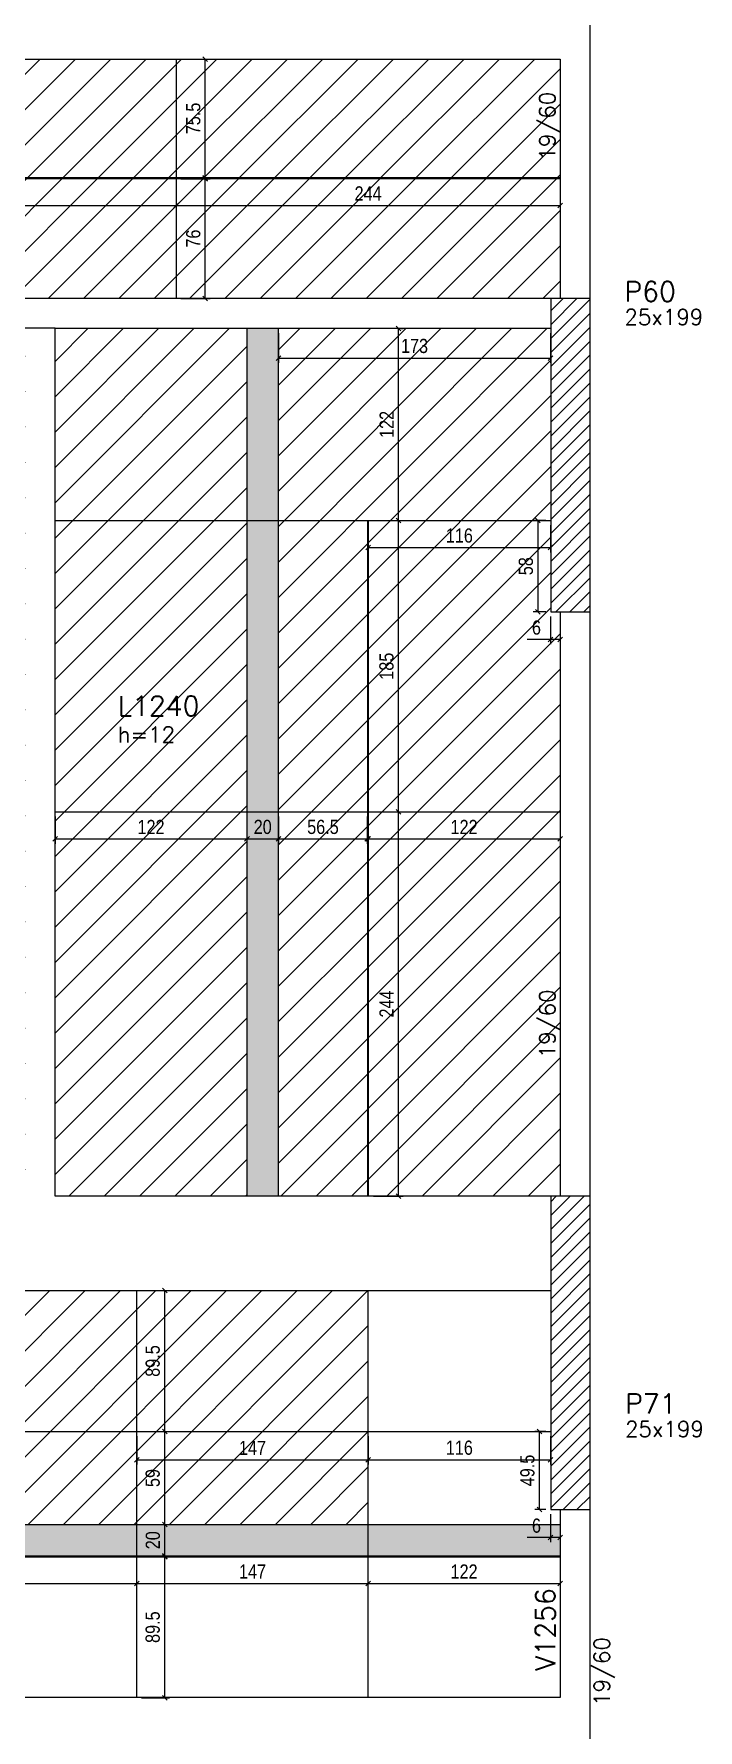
# Model space of a CAD drawing. Extents: x 1860 to 8661, y -614 to 3008.
# Drawn here: x 6879 to 7301, y 100 to 1177 of the extents above; entities that cross this region are included whole.
import ezdxf

# ---------------------------------------------------------------- set-up
doc = ezdxf.new("R2010")
doc.units = 0
for name, color, linetype in [('242', 12, 'Continuous'), ('COTA', 241, 'Continuous'), ('F-LAJES-DIM', 2, 'Continuous'), ('F-LAJES-NOME', 4, 'Continuous'), ('F-PILARES-DIM', 172, 'Continuous'), ('F-PILARES-HACH', 174, 'Continuous'), ('F-PILARES-NOME', 170, 'Continuous'), ('F-PILARES-S', 170, 'Continuous'), ('F-VIGAS', 3, 'Continuous'), ('F-VIGAS-DIM', 2, 'Continuous'), ('F-VIGAS-NOME', 4, 'Continuous'), ('Painéis', 200, 'Continuous')]:
    doc.layers.add(name, color=color, linetype=linetype)
doc.layers.add('Hachura', color=251, linetype='Continuous', lineweight=9)
doc.styles.add('COTA TECNICA-50', font='techl___.ttf', dxfattribs={"height": 9})
doc.styles.add('MCP', font='romans.shx')
doc.dimstyles.new('COTA PAINEL-50', dxfattribs={"dimtxt": 9, "dimasz": 3, "dimexe": 3, "dimexo": 3, "dimgap": 3, "dimtad": 1, "dimdec": 1, "dimzin": 12, "dimdsep": 46, "dimtxsty": 'COTA TECNICA-50', "dimblk1": 'OBLIQUE', "dimblk2": 'OBLIQUE', "dimsah": 1, "dimcen": 0.9, "dimclrd": 4, "dimclre": 4, "dimclrt": 240, "dimadec": 1, "dimazin": 3, "dimtfac": 1, "dimtdec": 1, "dimtmove": 0, "dimatfit": 3, "dimfxl": 1, "dimtolj": 1, "dimtzin": 12, "dimarcsym": 0})
pattern_1 = [(45, (3973.15, 515.9404), (-4.419417, 4.419417), [])]

# ---------------------------------------------------------------- blocks, each defined once
blk = doc.blocks.new('_Oblique')
at = {"color": 0, "linetype": 'ByBlock', "lineweight": -2}
blk.add_line((-0.5, -0.5), (0.5, 0.5), dxfattribs=at)
blk = doc.blocks.new('*D241')
at = {"layer": 'COTA', "color": 4, "lineweight": -2, "transparency": 16777216}
for p, q in [((6725.6, 1082.4), (6725.6, 1065.5)), ((6969.6, 1082.4), (6969.6, 1065.5)), ((6725.6, 1068.5), (6969.6, 1068.5))]:
    blk.add_line(p, q, dxfattribs=at)
at = {"layer": 'Defpoints', "color": 0, "transparency": 16777216}
for p in [(6725.6, 1085.4), (6969.6, 1085.4), (6969.6, 1068.5)]:
    blk.add_point(p, dxfattribs=at)
at = {"layer": 'COTA', "color": 4, "lineweight": -2, "transparency": 16777216, "xscale": 3, "yscale": 3, "zscale": 3, "rotation": 180}
blk.add_blockref('_Oblique', (6725.6, 1068.5), dxfattribs=at)
at = {"layer": 'COTA', "color": 4, "lineweight": -2, "transparency": 16777216, "xscale": 3, "yscale": 3, "zscale": 3}
blk.add_blockref('_Oblique', (6969.6, 1068.5), dxfattribs=at)
at = {"layer": 'COTA', "color": 240, "transparency": 16777216, "insert": (6847.6, 1076.1), "char_height": 9, "attachment_point": 5, "style": 'COTA TECNICA-50'}
blk.add_mtext('\\A1;244', dxfattribs=at)
blk = doc.blocks.new('*D242')
at = {"layer": 'COTA', "color": 4, "lineweight": -2, "transparency": 16777216}
for p, q in [((6969.6, 1082.4), (6969.6, 1065.5)), ((7213.6, 1082.4), (7213.6, 1065.5)), ((6969.6, 1068.5), (7213.6, 1068.5))]:
    blk.add_line(p, q, dxfattribs=at)
at = {"layer": 'Defpoints', "color": 0, "transparency": 16777216}
for p in [(6969.6, 1085.4), (7213.6, 1085.4), (7213.6, 1068.5)]:
    blk.add_point(p, dxfattribs=at)
at = {"layer": 'COTA', "color": 4, "lineweight": -2, "transparency": 16777216, "xscale": 3, "yscale": 3, "zscale": 3, "rotation": 180}
blk.add_blockref('_Oblique', (6969.6, 1068.5), dxfattribs=at)
at = {"layer": 'COTA', "color": 4, "lineweight": -2, "transparency": 16777216, "xscale": 3, "yscale": 3, "zscale": 3}
blk.add_blockref('_Oblique', (7213.6, 1068.5), dxfattribs=at)
at = {"layer": 'COTA', "color": 240, "transparency": 16777216, "insert": (7091.6, 1076.1), "char_height": 9, "attachment_point": 5, "style": 'COTA TECNICA-50'}
blk.add_mtext('\\A1;244', dxfattribs=at)
blk = doc.blocks.new('*D243')
at = {"layer": 'COTA', "color": 4, "lineweight": -2, "transparency": 16777216}
for p, q in [((6972.6, 1085.4), (6991.1, 1085.4)), ((6988.1, 1009.4), (6988.1, 1085.4)), ((6972.6, 1009.4), (6991.1, 1009.4))]:
    blk.add_line(p, q, dxfattribs=at)
at = {"layer": 'Defpoints', "color": 0, "transparency": 16777216}
for p in [(6969.6, 1085.4), (6988.1, 1085.4), (6969.6, 1009.4)]:
    blk.add_point(p, dxfattribs=at)
at = {"layer": 'COTA', "color": 4, "lineweight": -2, "transparency": 16777216, "xscale": 3, "yscale": 3, "zscale": 3}
for p, rotation in [((6988.1, 1085.4), 90), ((6988.1, 1009.4), 270)]:
    blk.add_blockref('_Oblique', p, dxfattribs=dict(at, rotation=rotation))
at = {"layer": 'COTA', "color": 240, "transparency": 16777216, "insert": (6980.5, 1047.4), "char_height": 9, "attachment_point": 5, "rotation": 90, "style": 'COTA TECNICA-50'}
blk.add_mtext('\\A1;76', dxfattribs=at)
blk = doc.blocks.new('*D244')
at = {"layer": 'COTA', "color": 4, "lineweight": -2, "transparency": 16777216}
for p, q in [((6972.6, 1161.4), (6991.1, 1161.4)), ((6988.1, 1085.9), (6988.1, 1161.4)), ((6972.6, 1085.9), (6991.1, 1085.9))]:
    blk.add_line(p, q, dxfattribs=at)
at = {"layer": 'Defpoints', "color": 0, "transparency": 16777216}
for p in [(6969.6, 1161.4), (6988.1, 1161.4), (6969.6, 1085.9)]:
    blk.add_point(p, dxfattribs=at)
at = {"layer": 'COTA', "color": 4, "lineweight": -2, "transparency": 16777216, "xscale": 3, "yscale": 3, "zscale": 3}
for p, rotation in [((6988.1, 1161.4), 90), ((6988.1, 1085.9), 270)]:
    blk.add_blockref('_Oblique', p, dxfattribs=dict(at, rotation=rotation))
at = {"layer": 'COTA', "color": 240, "transparency": 16777216, "insert": (6980.5, 1123.7), "char_height": 9, "attachment_point": 5, "rotation": 90, "style": 'COTA TECNICA-50'}
blk.add_mtext('\\A1;75.5', dxfattribs=at)
blk = doc.blocks.new('*D259')
at = {"layer": 'COTA', "color": 4, "lineweight": -2, "transparency": 16777216}
for p, q in [((6892.6, 680.4), (6892.6, 663.2)), ((7014.6, 680.4), (7014.6, 663.2)), ((6892.6, 666.2), (7014.6, 666.2))]:
    blk.add_line(p, q, dxfattribs=at)
at = {"layer": 'Defpoints', "color": 0, "transparency": 16777216}
for p in [(6892.6, 683.4), (7014.6, 683.4), (7014.6, 666.2)]:
    blk.add_point(p, dxfattribs=at)
at = {"layer": 'COTA', "color": 4, "lineweight": -2, "transparency": 16777216, "xscale": 3, "yscale": 3, "zscale": 3, "rotation": 180}
blk.add_blockref('_Oblique', (6892.6, 666.2), dxfattribs=at)
at = {"layer": 'COTA', "color": 4, "lineweight": -2, "transparency": 16777216, "xscale": 3, "yscale": 3, "zscale": 3}
blk.add_blockref('_Oblique', (7014.6, 666.2), dxfattribs=at)
at = {"layer": 'COTA', "color": 240, "transparency": 16777216, "insert": (6953.6, 673.8), "char_height": 9, "attachment_point": 5, "style": 'COTA TECNICA-50'}
blk.add_mtext('\\A1;122', dxfattribs=at)
blk = doc.blocks.new('*D260')
at = {"layer": 'COTA', "color": 4, "lineweight": -2, "transparency": 16777216}
for p, q in [((7034.6, 680.4), (7034.6, 663.2)), ((7091.1, 680.4), (7091.1, 663.2)), ((7034.6, 666.2), (7091.1, 666.2))]:
    blk.add_line(p, q, dxfattribs=at)
at = {"layer": 'Defpoints', "color": 0, "transparency": 16777216}
for p in [(7034.6, 683.4), (7091.1, 683.4), (7091.1, 666.2)]:
    blk.add_point(p, dxfattribs=at)
at = {"layer": 'COTA', "color": 4, "lineweight": -2, "transparency": 16777216, "xscale": 3, "yscale": 3, "zscale": 3, "rotation": 180}
blk.add_blockref('_Oblique', (7034.6, 666.2), dxfattribs=at)
at = {"layer": 'COTA', "color": 4, "lineweight": -2, "transparency": 16777216, "xscale": 3, "yscale": 3, "zscale": 3}
blk.add_blockref('_Oblique', (7091.1, 666.2), dxfattribs=at)
at = {"layer": 'COTA', "color": 240, "transparency": 16777216, "insert": (7062.9, 673.8), "char_height": 9, "attachment_point": 5, "style": 'COTA TECNICA-50'}
blk.add_mtext('\\A1;56.5', dxfattribs=at)
blk = doc.blocks.new('*D261')
at = {"layer": 'COTA', "color": 4, "lineweight": -2, "transparency": 16777216}
for p, q in [((7091.6, 865.4), (7091.6, 848.2)), ((7207.6, 865.4), (7207.6, 848.2)), ((7091.6, 851.2), (7207.6, 851.2))]:
    blk.add_line(p, q, dxfattribs=at)
at = {"layer": 'Defpoints', "color": 0, "transparency": 16777216}
for p in [(7091.6, 868.4), (7207.6, 868.4), (7207.6, 851.2)]:
    blk.add_point(p, dxfattribs=at)
at = {"layer": 'COTA', "color": 4, "lineweight": -2, "transparency": 16777216, "xscale": 3, "yscale": 3, "zscale": 3, "rotation": 180}
blk.add_blockref('_Oblique', (7091.6, 851.2), dxfattribs=at)
at = {"layer": 'COTA', "color": 4, "lineweight": -2, "transparency": 16777216, "xscale": 3, "yscale": 3, "zscale": 3}
blk.add_blockref('_Oblique', (7207.6, 851.2), dxfattribs=at)
at = {"layer": 'COTA', "color": 240, "transparency": 16777216, "insert": (7149.6, 858.8), "char_height": 9, "attachment_point": 5, "style": 'COTA TECNICA-50'}
blk.add_mtext('\\A1;116', dxfattribs=at)
blk = doc.blocks.new('*D262')
at = {"layer": 'COTA', "color": 4, "lineweight": -2, "transparency": 16777216}
for p, q in [((7014.6, 680.4), (7014.6, 663.2)), ((7034.6, 680.4), (7034.6, 663.2)), ((7014.6, 666.2), (7034.6, 666.2))]:
    blk.add_line(p, q, dxfattribs=at)
at = {"layer": 'Defpoints', "color": 0, "transparency": 16777216}
for p in [(7014.6, 683.4), (7034.6, 683.4), (7034.6, 666.2)]:
    blk.add_point(p, dxfattribs=at)
at = {"layer": 'COTA', "color": 4, "lineweight": -2, "transparency": 16777216, "xscale": 3, "yscale": 3, "zscale": 3, "rotation": 180}
blk.add_blockref('_Oblique', (7014.6, 666.2), dxfattribs=at)
at = {"layer": 'COTA', "color": 4, "lineweight": -2, "transparency": 16777216, "xscale": 3, "yscale": 3, "zscale": 3}
blk.add_blockref('_Oblique', (7034.6, 666.2), dxfattribs=at)
at = {"layer": 'COTA', "color": 240, "transparency": 16777216, "insert": (7024.6, 673.8), "char_height": 9, "attachment_point": 5, "style": 'COTA TECNICA-50'}
blk.add_mtext('\\A1;20', dxfattribs=at)
blk = doc.blocks.new('*D263')
at = {"layer": 'COTA', "color": 4, "lineweight": -2, "transparency": 16777216}
for p, q in [((7034.6, 987.4), (7034.6, 968.5)), ((7207.6, 987.4), (7207.6, 968.5)), ((7034.6, 971.5), (7207.6, 971.5))]:
    blk.add_line(p, q, dxfattribs=at)
at = {"layer": 'Defpoints', "color": 0, "transparency": 16777216}
for p in [(7034.6, 990.4), (7207.6, 990.4), (7207.6, 971.5)]:
    blk.add_point(p, dxfattribs=at)
at = {"layer": 'COTA', "color": 4, "lineweight": -2, "transparency": 16777216, "xscale": 3, "yscale": 3, "zscale": 3, "rotation": 180}
blk.add_blockref('_Oblique', (7034.6, 971.5), dxfattribs=at)
at = {"layer": 'COTA', "color": 4, "lineweight": -2, "transparency": 16777216, "xscale": 3, "yscale": 3, "zscale": 3}
blk.add_blockref('_Oblique', (7207.6, 971.5), dxfattribs=at)
at = {"layer": 'COTA', "color": 240, "transparency": 16777216, "insert": (7121.1, 979.2), "char_height": 9, "attachment_point": 5, "style": 'COTA TECNICA-50'}
blk.add_mtext('\\A1;173', dxfattribs=at)
blk = doc.blocks.new('*D264')
at = {"layer": 'COTA', "color": 4, "lineweight": -2, "transparency": 16777216}
for p, q in [((7095.1, 683.4), (7113.9, 683.4)), ((7110.9, 439.4), (7110.9, 683.4)), ((7095.1, 439.4), (7113.9, 439.4))]:
    blk.add_line(p, q, dxfattribs=at)
at = {"layer": 'Defpoints', "color": 0, "transparency": 16777216}
for p in [(7092.1, 683.4), (7110.9, 683.4), (7092.1, 439.4)]:
    blk.add_point(p, dxfattribs=at)
at = {"layer": 'COTA', "color": 4, "lineweight": -2, "transparency": 16777216, "xscale": 3, "yscale": 3, "zscale": 3}
for p, rotation in [((7110.9, 683.4), 90), ((7110.9, 439.4), 270)]:
    blk.add_blockref('_Oblique', p, dxfattribs=dict(at, rotation=rotation))
at = {"layer": 'COTA', "color": 240, "transparency": 16777216, "insert": (7103.3, 561.4), "char_height": 9, "attachment_point": 5, "rotation": 90, "style": 'COTA TECNICA-50'}
blk.add_mtext('\\A1;244', dxfattribs=at)
blk = doc.blocks.new('*D265')
at = {"layer": 'COTA', "color": 4, "lineweight": -2, "transparency": 16777216}
for p, q in [((7110.9, 683.4), (7110.9, 868.4)), ((7112.5, 868.4), (7113.9, 868.4)), ((7095.1, 683.4), (7113.9, 683.4))]:
    blk.add_line(p, q, dxfattribs=at)
at = {"layer": 'Defpoints', "color": 0, "transparency": 16777216}
for p in [(7109.5, 868.4), (7110.9, 868.4), (7092.1, 683.4)]:
    blk.add_point(p, dxfattribs=at)
at = {"layer": 'COTA', "color": 4, "lineweight": -2, "transparency": 16777216, "xscale": 3, "yscale": 3, "zscale": 3}
for p, rotation in [((7110.9, 868.4), 90), ((7110.9, 683.4), 270)]:
    blk.add_blockref('_Oblique', p, dxfattribs=dict(at, rotation=rotation))
at = {"layer": 'COTA', "color": 240, "transparency": 16777216, "insert": (7103.3, 775.9), "char_height": 9, "attachment_point": 5, "rotation": 90, "style": 'COTA TECNICA-50'}
blk.add_mtext('\\A1;185', dxfattribs=at)
blk = doc.blocks.new('*D266')
at = {"layer": 'COTA', "color": 4, "lineweight": -2, "transparency": 16777216}
for p, q in [((7110.9, 868.4), (7110.9, 990.4)), ((7112.5, 990.4), (7113.9, 990.4)), ((7112.5, 868.4), (7113.9, 868.4))]:
    blk.add_line(p, q, dxfattribs=at)
at = {"layer": 'Defpoints', "color": 0, "transparency": 16777216}
for p in [(7109.5, 990.4), (7110.9, 990.4), (7109.5, 868.4)]:
    blk.add_point(p, dxfattribs=at)
at = {"layer": 'COTA', "color": 4, "lineweight": -2, "transparency": 16777216, "xscale": 3, "yscale": 3, "zscale": 3}
for p, rotation in [((7110.9, 990.4), 90), ((7110.9, 868.4), 270)]:
    blk.add_blockref('_Oblique', p, dxfattribs=dict(at, rotation=rotation))
at = {"layer": 'COTA', "color": 240, "transparency": 16777216, "insert": (7103.4, 929.4), "char_height": 9, "attachment_point": 5, "rotation": 90, "style": 'COTA TECNICA-50'}
blk.add_mtext('\\A1;122', dxfattribs=at)
blk = doc.blocks.new('*D267')
at = {"layer": 'COTA', "color": 4, "lineweight": -2, "transparency": 16777216}
for p, q in [((7204.6, 868.4), (7196.5, 868.4)), ((7199.5, 868.4), (7199.5, 810.4)), ((7204.6, 810.4), (7196.5, 810.4))]:
    blk.add_line(p, q, dxfattribs=at)
at = {"layer": 'Defpoints', "color": 0, "transparency": 16777216}
for p in [(7207.6, 868.4), (7199.5, 810.4), (7207.6, 810.4)]:
    blk.add_point(p, dxfattribs=at)
at = {"layer": 'COTA', "color": 4, "lineweight": -2, "transparency": 16777216, "xscale": 3, "yscale": 3, "zscale": 3}
for p, rotation in [((7199.5, 868.4), 90), ((7199.5, 810.4), 270)]:
    blk.add_blockref('_Oblique', p, dxfattribs=dict(at, rotation=rotation))
at = {"layer": 'COTA', "color": 240, "transparency": 16777216, "insert": (7191.9, 839.4), "char_height": 9, "attachment_point": 5, "rotation": 90, "style": 'COTA TECNICA-50'}
blk.add_mtext('\\A1;58', dxfattribs=at)
blk = doc.blocks.new('*D268')
at = {"layer": 'COTA', "color": 4, "lineweight": -2, "transparency": 16777216}
for p, q in [((7207.6, 807.4), (7207.6, 789.8)), ((7213.6, 807.4), (7213.6, 789.8)), ((7207.6, 792.8), (7192.6, 792.8)), ((7213.6, 792.8), (7207.6, 792.8))]:
    blk.add_line(p, q, dxfattribs=at)
at = {"layer": 'Defpoints', "color": 0, "transparency": 16777216}
for p in [(7207.6, 810.4), (7213.6, 810.4), (7207.6, 792.8)]:
    blk.add_point(p, dxfattribs=at)
at = {"layer": 'COTA', "color": 4, "lineweight": -2, "transparency": 16777216, "xscale": 3, "yscale": 3, "zscale": 3, "rotation": 180}
blk.add_blockref('_Oblique', (7207.6, 792.8), dxfattribs=at)
at = {"layer": 'COTA', "color": 4, "lineweight": -2, "transparency": 16777216, "xscale": 3, "yscale": 3, "zscale": 3}
blk.add_blockref('_Oblique', (7213.6, 792.8), dxfattribs=at)
at = {"layer": 'COTA', "color": 240, "transparency": 16777216, "insert": (7198.6, 800.4), "char_height": 9, "attachment_point": 5, "style": 'COTA TECNICA-50'}
blk.add_mtext('\\A1;6', dxfattribs=at)
blk = doc.blocks.new('*D269')
at = {"layer": 'COTA', "color": 4, "lineweight": -2, "transparency": 16777216}
for p, q in [((7091.6, 680.4), (7091.6, 663.2)), ((7213.6, 680.4), (7213.6, 663.2)), ((7091.6, 666.2), (7213.6, 666.2))]:
    blk.add_line(p, q, dxfattribs=at)
at = {"layer": 'Defpoints', "color": 0, "transparency": 16777216}
for p in [(7091.6, 683.4), (7213.6, 683.4), (7213.6, 666.2)]:
    blk.add_point(p, dxfattribs=at)
at = {"layer": 'COTA', "color": 4, "lineweight": -2, "transparency": 16777216, "xscale": 3, "yscale": 3, "zscale": 3, "rotation": 180}
blk.add_blockref('_Oblique', (7091.6, 666.2), dxfattribs=at)
at = {"layer": 'COTA', "color": 4, "lineweight": -2, "transparency": 16777216, "xscale": 3, "yscale": 3, "zscale": 3}
blk.add_blockref('_Oblique', (7213.6, 666.2), dxfattribs=at)
at = {"layer": 'COTA', "color": 240, "transparency": 16777216, "insert": (7152.6, 673.8), "char_height": 9, "attachment_point": 5, "style": 'COTA TECNICA-50'}
blk.add_mtext('\\A1;122', dxfattribs=at)
blk = doc.blocks.new('*D285')
at = {"layer": 'COTA', "color": 4, "lineweight": -2, "transparency": 16777216}
for p, q in [((6947.6, 210.4), (6965.4, 210.4)), ((6962.4, 120.9), (6962.4, 210.4)), ((6947.6, 120.9), (6965.4, 120.9))]:
    blk.add_line(p, q, dxfattribs=at)
at = {"layer": 'Defpoints', "color": 0, "transparency": 16777216}
for p in [(6944.6, 210.4), (6962.4, 210.4), (6944.6, 120.9)]:
    blk.add_point(p, dxfattribs=at)
at = {"layer": 'COTA', "color": 4, "lineweight": -2, "transparency": 16777216, "xscale": 3, "yscale": 3, "zscale": 3}
for p, rotation in [((6962.4, 210.4), 90), ((6962.4, 120.9), 270)]:
    blk.add_blockref('_Oblique', p, dxfattribs=dict(at, rotation=rotation))
at = {"layer": 'COTA', "color": 240, "transparency": 16777216, "insert": (6954.7, 165.7), "char_height": 9, "attachment_point": 5, "rotation": 90, "style": 'COTA TECNICA-50'}
blk.add_mtext('\\A1;89.5', dxfattribs=at)
blk = doc.blocks.new('*D286')
at = {"layer": 'COTA', "color": 4, "lineweight": -2, "transparency": 16777216}
for p, q in [((6947.6, 230.9), (6965.4, 230.9)), ((6962.4, 210.9), (6962.4, 230.9)), ((6947.6, 210.9), (6965.4, 210.9))]:
    blk.add_line(p, q, dxfattribs=at)
at = {"layer": 'Defpoints', "color": 0, "transparency": 16777216}
for p in [(6944.6, 230.9), (6962.4, 230.9), (6944.6, 210.9)]:
    blk.add_point(p, dxfattribs=at)
at = {"layer": 'COTA', "color": 4, "lineweight": -2, "transparency": 16777216, "xscale": 3, "yscale": 3, "zscale": 3}
for p, rotation in [((6962.4, 230.9), 90), ((6962.4, 210.9), 270)]:
    blk.add_blockref('_Oblique', p, dxfattribs=dict(at, rotation=rotation))
at = {"layer": 'COTA', "color": 240, "transparency": 16777216, "insert": (6954.8, 220.9), "char_height": 9, "attachment_point": 5, "rotation": 90, "style": 'COTA TECNICA-50'}
blk.add_mtext('\\A1;20', dxfattribs=at)
blk = doc.blocks.new('*D287')
at = {"layer": 'COTA', "color": 4, "lineweight": -2, "transparency": 16777216}
for p, q in [((6947.6, 289.9), (6965.4, 289.9)), ((6962.4, 230.9), (6962.4, 289.9)), ((6947.6, 230.9), (6965.4, 230.9))]:
    blk.add_line(p, q, dxfattribs=at)
at = {"layer": 'Defpoints', "color": 0, "transparency": 16777216}
for p in [(6944.6, 289.9), (6962.4, 289.9), (6944.6, 230.9)]:
    blk.add_point(p, dxfattribs=at)
at = {"layer": 'COTA', "color": 4, "lineweight": -2, "transparency": 16777216, "xscale": 3, "yscale": 3, "zscale": 3}
for p, rotation in [((6962.4, 289.9), 90), ((6962.4, 230.9), 270)]:
    blk.add_blockref('_Oblique', p, dxfattribs=dict(at, rotation=rotation))
at = {"layer": 'COTA', "color": 240, "transparency": 16777216, "insert": (6954.7, 260.4), "char_height": 9, "attachment_point": 5, "rotation": 90, "style": 'COTA TECNICA-50'}
blk.add_mtext('\\A1;59', dxfattribs=at)
blk = doc.blocks.new('*D288')
at = {"layer": 'COTA', "color": 4, "lineweight": -2, "transparency": 16777216}
for p, q in [((6947.6, 379.4), (6965.4, 379.4)), ((6962.4, 289.9), (6962.4, 379.4)), ((6947.6, 289.9), (6965.4, 289.9))]:
    blk.add_line(p, q, dxfattribs=at)
at = {"layer": 'Defpoints', "color": 0, "transparency": 16777216}
for p in [(6944.6, 379.4), (6962.4, 379.4), (6944.6, 289.9)]:
    blk.add_point(p, dxfattribs=at)
at = {"layer": 'COTA', "color": 4, "lineweight": -2, "transparency": 16777216, "xscale": 3, "yscale": 3, "zscale": 3}
for p, rotation in [((6962.4, 379.4), 90), ((6962.4, 289.9), 270)]:
    blk.add_blockref('_Oblique', p, dxfattribs=dict(at, rotation=rotation))
at = {"layer": 'COTA', "color": 240, "transparency": 16777216, "insert": (6954.7, 334.7), "char_height": 9, "attachment_point": 5, "rotation": 90, "style": 'COTA TECNICA-50'}
blk.add_mtext('\\A1;89.5', dxfattribs=at)
blk = doc.blocks.new('*D289')
at = {"layer": 'COTA', "color": 4, "lineweight": -2, "transparency": 16777216}
for p, q in [((6944.6, 286.9), (6944.6, 269)), ((7091.6, 286.9), (7091.6, 269)), ((6944.6, 272), (7091.6, 272))]:
    blk.add_line(p, q, dxfattribs=at)
at = {"layer": 'Defpoints', "color": 0, "transparency": 16777216}
for p in [(6944.6, 289.9), (7091.6, 289.9), (7091.6, 272)]:
    blk.add_point(p, dxfattribs=at)
at = {"layer": 'COTA', "color": 4, "lineweight": -2, "transparency": 16777216, "xscale": 3, "yscale": 3, "zscale": 3, "rotation": 180}
blk.add_blockref('_Oblique', (6944.6, 272), dxfattribs=at)
at = {"layer": 'COTA', "color": 4, "lineweight": -2, "transparency": 16777216, "xscale": 3, "yscale": 3, "zscale": 3}
blk.add_blockref('_Oblique', (7091.6, 272), dxfattribs=at)
at = {"layer": 'COTA', "color": 240, "transparency": 16777216, "insert": (7018.1, 279.5), "char_height": 9, "attachment_point": 5, "style": 'COTA TECNICA-50'}
blk.add_mtext('\\A1;147', dxfattribs=at)
blk = doc.blocks.new('*D290')
at = {"layer": 'COTA', "color": 4, "lineweight": -2, "transparency": 16777216}
for p, q in [((7091.6, 286.9), (7091.6, 269)), ((7207.6, 286.9), (7207.6, 269)), ((7091.6, 272), (7207.6, 272))]:
    blk.add_line(p, q, dxfattribs=at)
at = {"layer": 'Defpoints', "color": 0, "transparency": 16777216}
for p in [(7091.6, 289.9), (7207.6, 289.9), (7207.6, 272)]:
    blk.add_point(p, dxfattribs=at)
at = {"layer": 'COTA', "color": 4, "lineweight": -2, "transparency": 16777216, "xscale": 3, "yscale": 3, "zscale": 3, "rotation": 180}
blk.add_blockref('_Oblique', (7091.6, 272), dxfattribs=at)
at = {"layer": 'COTA', "color": 4, "lineweight": -2, "transparency": 16777216, "xscale": 3, "yscale": 3, "zscale": 3}
blk.add_blockref('_Oblique', (7207.6, 272), dxfattribs=at)
at = {"layer": 'COTA', "color": 240, "transparency": 16777216, "insert": (7149.6, 279.6), "char_height": 9, "attachment_point": 5, "style": 'COTA TECNICA-50'}
blk.add_mtext('\\A1;116', dxfattribs=at)
blk = doc.blocks.new('*D293')
at = {"layer": 'COTA', "color": 4, "lineweight": -2, "transparency": 16777216}
blk.add_line((6700.6, 193.4), (6944.6, 193.4), dxfattribs=at)
at = {"layer": 'Defpoints', "color": 0, "transparency": 16777216}
for p in [(6700.6, 193.4), (6944.6, 193.4), (6944.6, 193.4)]:
    blk.add_point(p, dxfattribs=at)
at = {"layer": 'COTA', "color": 4, "lineweight": -2, "transparency": 16777216, "xscale": 3, "yscale": 3, "zscale": 3, "rotation": 180}
blk.add_blockref('_Oblique', (6700.6, 193.4), dxfattribs=at)
at = {"layer": 'COTA', "color": 4, "lineweight": -2, "transparency": 16777216, "xscale": 3, "yscale": 3, "zscale": 3}
blk.add_blockref('_Oblique', (6944.6, 193.4), dxfattribs=at)
at = {"layer": 'COTA', "color": 240, "transparency": 16777216, "insert": (6822.6, 201), "char_height": 9, "attachment_point": 5, "style": 'COTA TECNICA-50'}
blk.add_mtext('\\A1;244', dxfattribs=at)
blk = doc.blocks.new('*D294')
at = {"layer": 'COTA', "color": 4, "lineweight": -2, "transparency": 16777216}
blk.add_line((6944.6, 193.4), (7091.6, 193.4), dxfattribs=at)
at = {"layer": 'Defpoints', "color": 0, "transparency": 16777216}
for p in [(6944.6, 193.4), (7091.6, 193.4), (7091.6, 193.4)]:
    blk.add_point(p, dxfattribs=at)
at = {"layer": 'COTA', "color": 4, "lineweight": -2, "transparency": 16777216, "xscale": 3, "yscale": 3, "zscale": 3, "rotation": 180}
blk.add_blockref('_Oblique', (6944.6, 193.4), dxfattribs=at)
at = {"layer": 'COTA', "color": 4, "lineweight": -2, "transparency": 16777216, "xscale": 3, "yscale": 3, "zscale": 3}
blk.add_blockref('_Oblique', (7091.6, 193.4), dxfattribs=at)
at = {"layer": 'COTA', "color": 240, "transparency": 16777216, "insert": (7018.1, 201), "char_height": 9, "attachment_point": 5, "style": 'COTA TECNICA-50'}
blk.add_mtext('\\A1;147', dxfattribs=at)
blk = doc.blocks.new('*D295')
at = {"layer": 'COTA', "color": 4, "lineweight": -2, "transparency": 16777216}
blk.add_line((7091.6, 193.4), (7213.6, 193.4), dxfattribs=at)
at = {"layer": 'Defpoints', "color": 0, "transparency": 16777216}
for p in [(7091.6, 193.4), (7213.6, 193.4), (7213.6, 193.4)]:
    blk.add_point(p, dxfattribs=at)
at = {"layer": 'COTA', "color": 4, "lineweight": -2, "transparency": 16777216, "xscale": 3, "yscale": 3, "zscale": 3, "rotation": 180}
blk.add_blockref('_Oblique', (7091.6, 193.4), dxfattribs=at)
at = {"layer": 'COTA', "color": 4, "lineweight": -2, "transparency": 16777216, "xscale": 3, "yscale": 3, "zscale": 3}
blk.add_blockref('_Oblique', (7213.6, 193.4), dxfattribs=at)
at = {"layer": 'COTA', "color": 240, "transparency": 16777216, "insert": (7152.6, 201), "char_height": 9, "attachment_point": 5, "style": 'COTA TECNICA-50'}
blk.add_mtext('\\A1;122', dxfattribs=at)
blk = doc.blocks.new('*D296')
at = {"layer": 'COTA', "color": 4, "lineweight": -2, "transparency": 16777216}
for p, q in [((7204.6, 289.9), (7197.5, 289.9)), ((7200.5, 240.4), (7200.5, 289.9)), ((7204.6, 240.4), (7197.5, 240.4))]:
    blk.add_line(p, q, dxfattribs=at)
at = {"layer": 'Defpoints', "color": 0, "transparency": 16777216}
for p in [(7200.5, 289.9), (7207.6, 289.9), (7207.6, 240.4)]:
    blk.add_point(p, dxfattribs=at)
at = {"layer": 'COTA', "color": 4, "lineweight": -2, "transparency": 16777216, "xscale": 3, "yscale": 3, "zscale": 3}
for p, rotation in [((7200.5, 289.9), 90), ((7200.5, 240.4), 270)]:
    blk.add_blockref('_Oblique', p, dxfattribs=dict(at, rotation=rotation))
at = {"layer": 'COTA', "color": 240, "transparency": 16777216, "insert": (7192.9, 265.2), "char_height": 9, "attachment_point": 5, "rotation": 90, "style": 'COTA TECNICA-50'}
blk.add_mtext('\\A1;49.5', dxfattribs=at)
blk = doc.blocks.new('*D297')
at = {"layer": 'COTA', "color": 4, "lineweight": -2, "transparency": 16777216}
for p, q in [((7207.6, 237.4), (7207.6, 219.6)), ((7213.6, 237.4), (7213.6, 219.6)), ((7207.6, 222.6), (7192.6, 222.6)), ((7213.6, 222.6), (7207.6, 222.6))]:
    blk.add_line(p, q, dxfattribs=at)
at = {"layer": 'Defpoints', "color": 0, "transparency": 16777216}
for p in [(7207.6, 240.4), (7213.6, 240.4), (7207.6, 222.6)]:
    blk.add_point(p, dxfattribs=at)
at = {"layer": 'COTA', "color": 4, "lineweight": -2, "transparency": 16777216, "xscale": 3, "yscale": 3, "zscale": 3, "rotation": 180}
blk.add_blockref('_Oblique', (7207.6, 222.6), dxfattribs=at)
at = {"layer": 'COTA', "color": 4, "lineweight": -2, "transparency": 16777216, "xscale": 3, "yscale": 3, "zscale": 3}
blk.add_blockref('_Oblique', (7213.6, 222.6), dxfattribs=at)
at = {"layer": 'COTA', "color": 240, "transparency": 16777216, "insert": (7198.6, 230.1), "char_height": 9, "attachment_point": 5, "style": 'COTA TECNICA-50'}
blk.add_mtext('\\A1;6', dxfattribs=at)

msp = doc.modelspace()

# ---------------------------------------------------------------- hatches: boundary and pattern name
at = {"layer": 'F-PILARES-HACH', "linetype": 'Continuous'}
h = msp.add_hatch(dxfattribs=at)
h.set_pattern_fill('ANSI31', color=256, scale=50, style=0)
h.set_pattern_definition(pattern_1)
h.paths.add_polyline_path([(7207.65, 810.44), (7232.65, 810.44), (7232.65, 1009.44), (7207.65, 1009.44)], flags=16)
h = msp.add_hatch(dxfattribs=at)
h.set_pattern_fill('ANSI31', color=256, scale=50, style=0)
h.set_pattern_definition(pattern_1)
h.paths.add_polyline_path([(7207.65, 240.44), (7232.65, 240.44), (7232.65, 439.44), (7207.65, 439.44)], flags=16)
at = {"layer": 'Hachura', "linetype": 'ByBlock'}
h = msp.add_hatch(dxfattribs=at)
h.set_pattern_fill('ANSI31', color=256, scale=5)
h.set_pattern_definition([(45, (26.26, 6.996), (-11.22532, 11.22532), [])])
h.paths.add_polyline_path([(5268.15, 1161.44), (5268.15, 1085.94), (5432.65, 1085.94), (5432.65, 1161.44)])
h.paths.add_polyline_path([(5268.15, 1085.44), (5268.15, 1009.44), (5432.65, 1009.44), (5432.65, 1085.44)])
h.paths.add_polyline_path([(5432.65, 1085.44), (5432.65, 1009.44), (5468.15, 1009.44), (5487.15, 1009.44), (5579.65, 1009.44), (5579.65, 1085.44)])
h.paths.add_polyline_path([(5432.65, 1161.44), (5432.65, 1085.94), (5579.65, 1085.94), (5579.65, 1161.44)])
h.paths.add_polyline_path([(5579.65, 1161.44), (5579.65, 1085.94), (5823.65, 1085.94), (5823.65, 1161.44), (5805.15, 1161.44)])
h.paths.add_polyline_path([(5579.65, 1085.44), (5579.65, 1009.44), (5696.65, 1009.44), (5823.65, 1009.44), (5823.65, 1085.44)])
h.paths.add_polyline_path([(5823.65, 1085.44), (5823.65, 1009.44), (5906.15, 1009.44), (5925.15, 1009.44), (6067.65, 1009.44), (6067.65, 1085.44)])
h.paths.add_polyline_path([(6067.65, 1085.94), (6067.65, 1161.44), (6043.15, 1161.44), (5823.65, 1161.44), (5823.65, 1085.94)])
h.paths.add_polyline_path([(6067.65, 1161.44), (6067.65, 1085.94), (6311.65, 1085.94), (6311.65, 1161.44)])
h.paths.add_polyline_path([(6311.65, 1009.44), (6311.65, 1085.44), (6067.65, 1085.44), (6067.65, 1009.44), (6187.65, 1009.44), (6212.65, 1009.44)])
h.paths.add_polyline_path([(6311.65, 1085.44), (6311.65, 1009.44), (6543.15, 1009.44), (6555.65, 1009.44), (6555.65, 1085.44)])
h.paths.add_polyline_path([(6555.65, 1085.94), (6555.65, 1161.44), (6530.65, 1161.44), (6311.65, 1161.44), (6311.65, 1085.94)])
h.paths.add_polyline_path([(6555.65, 1161.44), (6555.65, 1085.94), (6725.65, 1085.94), (6725.65, 1161.44)])
h.paths.add_polyline_path([(6725.65, 1009.44), (6725.65, 1085.44), (6555.65, 1085.44), (6555.65, 1009.44)])
h.paths.add_polyline_path([(6725.65, 1085.44), (6725.65, 1009.44), (6883.15, 1009.44), (6969.65, 1009.44), (6969.65, 1085.44)])
h.paths.add_polyline_path([(6969.65, 1085.94), (6969.65, 1161.44), (6725.65, 1161.44), (6725.65, 1085.94)])
h.paths.add_polyline_path([(7213.65, 1085.94), (7213.65, 1161.44), (6969.65, 1161.44), (6969.65, 1085.94)])
h.paths.add_polyline_path([(6969.65, 1085.44), (6969.65, 1009.44), (7207.65, 1009.44), (7213.65, 1009.44), (7213.65, 1085.44)])
h = msp.add_hatch(dxfattribs=at)
h.set_pattern_fill('ANSI31', color=256, scale=5)
h.set_pattern_definition([(45, (-178.398, -39.917), (-11.22532, 11.22532), [])])
h.paths.add_polyline_path([(6334.65, 868.44), (6334.65, 990.44), (6212.65, 990.44), (6212.65, 868.44)])
h.paths.add_polyline_path([(6357.65, 868.44), (6533.65, 868.44), (6533.65, 990.44), (6357.65, 990.44)])
h.paths.add_polyline_path([(6411.65, 683.44), (6533.65, 683.44), (6533.65, 868.44), (6411.65, 868.44)])
h.paths.add_polyline_path([(6411.15, 868.44), (6357.65, 868.44), (6357.65, 683.44), (6411.15, 683.44)])
h.paths.add_polyline_path([(6334.65, 868.44), (6212.65, 868.44), (6212.65, 810.44), (6212.65, 780.94), (6212.65, 683.44), (6334.65, 683.44)])
h.paths.add_polyline_path([(6334.65, 683.44), (6212.65, 683.44), (6212.65, 650.94), (6212.65, 491.94), (6212.65, 439.44), (6334.65, 439.44)])
h.paths.add_polyline_path([(6411.15, 683.44), (6357.65, 683.44), (6357.65, 439.44), (6411.15, 439.44)])
h.paths.add_polyline_path([(6411.65, 439.44), (6533.65, 439.44), (6533.65, 683.44), (6411.65, 683.44)])
h.paths.add_polyline_path([(6674.65, 683.44), (6552.65, 683.44), (6552.65, 439.44), (6674.65, 439.44)])
h.paths.add_polyline_path([(6674.65, 868.44), (6552.65, 868.44), (6552.65, 683.44), (6674.65, 683.44)])
h.paths.add_polyline_path([(6674.65, 868.44), (6674.65, 990.44), (6552.65, 990.44), (6552.65, 868.44)])
h.paths.add_polyline_path([(6697.65, 868.44), (6873.65, 868.44), (6873.65, 990.44), (6697.65, 990.44)])
h.paths.add_polyline_path([(6873.65, 868.44), (6751.65, 868.44), (6751.65, 683.44), (6873.65, 683.44)])
h.paths.add_polyline_path([(6751.15, 868.44), (6697.65, 868.44), (6697.65, 683.44), (6751.15, 683.44)])
h.paths.add_polyline_path([(6751.15, 683.44), (6697.65, 683.44), (6697.65, 439.44), (6751.15, 439.44)])
h.paths.add_polyline_path([(6873.65, 683.44), (6751.65, 683.44), (6751.65, 439.44), (6873.65, 439.44)])
h.paths.add_polyline_path([(6892.65, 439.44), (7014.65, 439.44), (7014.65, 683.44), (6892.65, 683.44)])
h.paths.add_polyline_path([(7014.65, 868.44), (6892.65, 868.44), (6892.65, 683.44), (7014.65, 683.44)])
h.paths.add_polyline_path([(7014.65, 868.44), (7014.65, 990.44), (6892.65, 990.44), (6892.65, 868.44)])
h.paths.add_polyline_path([(7034.65, 868.44), (7207.65, 868.44), (7207.65, 990.44), (7034.65, 990.44)])
h.paths.add_polyline_path([(7034.65, 683.44), (7091.15, 683.44), (7091.15, 868.44), (7034.65, 868.44)])
h.paths.add_polyline_path([(7091.65, 683.44), (7213.65, 683.44), (7213.65, 810.44), (7207.65, 810.44), (7207.65, 868.44), (7091.65, 868.44)])
h.paths.add_polyline_path([(7213.65, 683.44), (7091.65, 683.44), (7091.65, 439.44), (7207.65, 439.44), (7213.65, 439.44)])
h.paths.add_polyline_path([(7091.15, 683.44), (7034.65, 683.44), (7034.65, 439.44), (7091.15, 439.44)])
at = {"layer": 'Hachura'}
h = msp.add_hatch(color=256, dxfattribs=at)
h.dxf.hatch_style = 1
h.paths.add_polyline_path([(7034.65, 990.44), (7014.65, 990.44), (7014.65, 868.44), (7034.65, 868.44)])
h.paths.add_polyline_path([(7034.65, 868.44), (7014.65, 868.44), (7014.65, 683.44), (7034.65, 683.44)])
h.paths.add_polyline_path([(7034.65, 683.44), (7014.65, 683.44), (7014.65, 439.44), (7034.65, 439.44)])
at = {"layer": 'Hachura', "linetype": 'ByBlock'}
h = msp.add_hatch(dxfattribs=at)
h.set_pattern_fill('ANSI31', color=256, scale=5)
h.set_pattern_definition([(45, (0, -425.763), (-11.22532, 11.22532), [])])
h.paths.add_polyline_path([(6944.65, 379.44), (6944.65, 289.94), (7091.65, 289.94), (7091.65, 379.44)])
h.paths.add_polyline_path([(7091.65, 230.94), (7091.65, 289.94), (6944.65, 289.94), (6944.65, 230.94)])
h.paths.add_polyline_path([(6944.65, 230.94), (6944.65, 289.94), (6700.65, 289.94), (6700.65, 230.94)])
h.paths.add_polyline_path([(6883.15, 379.44), (6700.65, 379.44), (6700.65, 289.94), (6944.65, 289.94), (6944.65, 379.44)])
h.paths.add_polyline_path([(6456.65, 379.44), (6456.65, 289.94), (6700.65, 289.94), (6700.65, 379.44), (6543.15, 379.44)])
h.paths.add_polyline_path([(6700.65, 230.94), (6700.65, 289.94), (6456.65, 289.94), (6456.65, 230.94)])
h.paths.add_polyline_path([(6456.65, 230.94), (6456.65, 289.94), (6212.65, 289.94), (6212.65, 230.94)])
h.paths.add_polyline_path([(6456.65, 289.94), (6456.65, 379.44), (6212.65, 379.44), (6212.65, 289.94)])
at = {"layer": 'Hachura'}
h = msp.add_hatch(color=256, dxfattribs=at)
h.dxf.hatch_style = 1
h.paths.add_polyline_path([(6456.65, 210.94), (6456.65, 230.94), (6212.65, 230.94), (6212.65, 210.94)])
h.paths.add_polyline_path([(6700.65, 210.94), (6700.65, 230.94), (6456.65, 230.94), (6456.65, 210.94)])
h.paths.add_polyline_path([(6700.65, 230.94), (6700.65, 210.94), (6944.65, 210.94), (6944.65, 230.94)])
h.paths.add_polyline_path([(7091.65, 210.94), (7091.65, 230.94), (6944.65, 230.94), (6944.65, 210.94)])
h.paths.add_polyline_path([(7213.65, 210.94), (7213.65, 230.94), (7091.65, 230.94), (7091.65, 210.94)])

# ---------------------------------------------------------------- linework, layer by layer
at = {"layer": '242', "linetype": 'Continuous'}
for p, q in [((7220.15, 909.94), (7220.15, 909.94)), ((7220.15, 339.94), (7220.15, 339.94))]:
    msp.add_line(p, q, dxfattribs=at)
at = {"layer": 'F-PILARES-S', "linetype": 'Continuous'}
for points in [[(7207.65, 810.44), (7232.65, 810.44), (7232.65, 1009.44), (7207.65, 1009.44), (7207.65, 810.44)], [(7207.65, 240.44), (7232.65, 240.44), (7232.65, 439.44), (7207.65, 439.44), (7207.65, 240.44)]]:
    msp.add_lwpolyline(points, dxfattribs=at)
at = {"layer": 'F-VIGAS'}
for points in [[(7232.65, 1170.94), (7232.65, 1284.94)], [(7232.65, 1009.44), (7232.65, 1170.94)], [(6555.65, 1161.44), (7213.65, 1161.44)], [(7213.65, 1161.44), (7213.65, 1009.44)], [(6883.15, 1009.44), (6543.15, 1009.44)], [(7207.65, 1009.44), (6883.15, 1009.44)], [(6892.65, 990.44), (6873.65, 990.44)], [(6892.65, 439.44), (6892.65, 990.44)], [(6892.65, 990.44), (7207.65, 990.44)], [(7213.65, 810.44), (7213.65, 439.44)], [(7232.65, 439.44), (7232.65, 810.44)], [(7207.65, 439.44), (6892.65, 439.44)], [(6543.15, 379.44), (6883.15, 379.44)], [(6883.15, 379.44), (7207.65, 379.44)], [(7213.65, 240.44), (7213.65, 120.94)], [(7232.65, 40.94), (7232.65, 240.44)], [(7213.65, 120.94), (6212.65, 120.94)]]:
    msp.add_lwpolyline(points, dxfattribs=at)
at = {"layer": 'Painéis'}
for points in [[(6969.65, 1161.44), (6969.65, 1009.44)], [(7213.65, 1085.94), (5268.15, 1085.94)], [(7213.65, 1085.44), (5268.15, 1085.44)], [(7014.65, 439.44), (7014.65, 990.44)], [(7034.65, 439.44), (7034.65, 990.44)], [(6892.65, 868.44), (7207.65, 868.44)], [(7091.15, 868.44), (7091.15, 439.44)], [(7091.65, 868.44), (7091.65, 439.44)], [(6892.65, 683.44), (7213.65, 683.44)], [(6944.65, 120.94), (6944.65, 379.44)], [(7091.65, 120.94), (7091.65, 379.44)], [(6212.65, 289.94), (7207.65, 289.94)], [(6212.65, 230.94), (7213.65, 230.94)], [(6212.65, 210.94), (7213.65, 210.94)], [(6212.65, 210.44), (7213.65, 210.44)]]:
    msp.add_lwpolyline(points, dxfattribs=at)

# ---------------------------------------------------------------- texts
at = {"layer": 'F-LAJES-DIM', "linetype": 'Continuous', "style": 'MCP'}
msp.add_text('h=12', height=10, dxfattribs=at).set_placement((6932.45, 727.47))
at = {"layer": 'F-LAJES-NOME', "linetype": 'Continuous', "style": 'MCP'}
msp.add_text('L1240', height=12.5, dxfattribs=at).set_placement((6932.45, 744.47))
at = {"layer": 'F-PILARES-DIM', "linetype": 'Continuous', "style": 'MCP'}
for p in [(7254.56, 992.57), (7254.92, 286.46)]:
    msp.add_text('25x199', height=10, dxfattribs=at).set_placement(p)
at = {"layer": 'F-PILARES-NOME', "linetype": 'Continuous', "style": 'MCP'}
for s, p in [('P60', (7254.56, 1007.57)), ('P71', (7254.92, 301.46))]:
    msp.add_text(s, height=12.5, dxfattribs=at).set_placement(p)
at = {"layer": 'F-VIGAS-DIM', "linetype": 'Continuous', "style": 'MCP'}
for p in [(7210.52, 1096.94), (7210.52, 526.94), (7245.15, 115.69)]:
    msp.add_text('19/60', height=10, rotation=90, dxfattribs=at).set_placement(p)
at = {"layer": 'F-VIGAS-NOME', "linetype": 'Continuous', "style": 'MCP'}
msp.add_text('V1256', height=12.5, rotation=90, dxfattribs=at).set_placement((7210.52, 137.98))

# ---------------------------------------------------------------- dimensions: what is measured, and where the dimension line sits
at = {"layer": 'COTA'}
for base, p1, p2, picture, middle in [((6988.11, 1161.44), (6969.65, 1085.94), (6969.65, 1161.44), '*D244', (6980.51, 1123.69)), ((7110.91, 990.44), (7109.47, 868.44), (7109.47, 990.44), '*D266', (7103.36, 929.44)), ((7110.91, 868.44), (7092.15, 683.44), (7109.47, 868.44), '*D265', (7103.29, 775.94)), ((6962.37, 379.44), (6944.65, 289.94), (6944.65, 379.44), '*D288', (6954.74, 334.69)), ((6962.37, 289.94), (6944.65, 230.94), (6944.65, 289.94), '*D287', (6954.74, 260.44))]:
    dim = msp.add_linear_dim(base=base, p1=p1, p2=p2, angle=90, dimstyle='COTA PAINEL-50', override={"dimtmove": 1}, dxfattribs=at)
    dim.commit()
    dim.dimension.update_dxf_attribs({"geometry": picture, "text_midpoint": middle})
for base, p1, p2, picture, middle in [((6969.65, 1068.52), (6725.65, 1085.44), (6969.65, 1085.44), '*D241', (6847.65, 1076.09)), ((7213.65, 1068.52), (6969.65, 1085.44), (7213.65, 1085.44), '*D242', (7091.65, 1076.09)), ((7091.15, 666.22), (7034.65, 683.44), (7091.15, 683.44), '*D260', (7062.9, 673.81)), ((7207.65, 271.98), (7091.65, 289.94), (7207.65, 289.94), '*D290', (7149.65, 279.57)), ((6944.65, 193.45), (6700.65, 193.45), (6944.65, 193.45), '*D293', (6822.65, 201.01)), ((7091.65, 193.45), (6944.65, 193.45), (7091.65, 193.45), '*D294', (7018.15, 201.01)), ((7213.65, 193.45), (7091.65, 193.45), (7213.65, 193.45), '*D295', (7152.65, 201))]:
    dim = msp.add_linear_dim(base=base, p1=p1, p2=p2, dimstyle='COTA PAINEL-50', override={"dimtmove": 1}, dxfattribs=at)
    dim.commit()
    dim.dimension.update_dxf_attribs({"geometry": picture, "text_midpoint": middle})
for base, p1, p2, picture, middle in [((6988.11, 1085.44), (6969.65, 1009.44), (6969.65, 1085.44), '*D243', (6980.51, 1047.44)), ((7199.49, 810.44), (7207.65, 868.44), (7207.65, 810.44), '*D267', (7191.87, 839.44)), ((7110.91, 683.44), (7092.15, 439.44), (7092.15, 683.44), '*D264', (7103.35, 561.44)), ((7200.52, 289.94), (7207.65, 240.44), (7207.65, 289.94), '*D296', (7192.9, 265.19)), ((6962.37, 230.94), (6944.65, 210.94), (6944.65, 230.94), '*D286', (6954.77, 220.94)), ((6962.37, 210.44), (6944.65, 120.94), (6944.65, 210.44), '*D285', (6954.74, 165.69))]:
    dim = msp.add_linear_dim(base=base, p1=p1, p2=p2, angle=90, dimstyle='COTA PAINEL-50', dxfattribs=at)
    dim.commit()
    dim.dimension.update_dxf_attribs({"geometry": picture, "text_midpoint": middle})
for base, p1, p2, picture, middle in [((7207.65, 971.47), (7034.65, 990.44), (7207.65, 990.44), '*D263', (7121.15, 979.17)), ((7207.65, 851.22), (7091.65, 868.44), (7207.65, 868.44), '*D261', (7149.65, 858.81)), ((7207.65, 792.79), (7213.65, 810.44), (7207.65, 810.44), '*D268', (7198.65, 800.38)), ((7014.65, 666.22), (6892.65, 683.44), (7014.65, 683.44), '*D259', (6953.65, 673.77)), ((7034.65, 666.22), (7014.65, 683.44), (7034.65, 683.44), '*D262', (7024.65, 673.81)), ((7213.65, 666.22), (7091.65, 683.44), (7213.65, 683.44), '*D269', (7152.65, 673.77)), ((7091.65, 271.98), (6944.65, 289.94), (7091.65, 289.94), '*D289', (7018.15, 279.54)), ((7207.65, 222.56), (7213.65, 240.44), (7207.65, 240.44), '*D297', (7198.65, 230.15))]:
    dim = msp.add_linear_dim(base=base, p1=p1, p2=p2, dimstyle='COTA PAINEL-50', dxfattribs=at)
    dim.commit()
    dim.dimension.update_dxf_attribs({"geometry": picture, "text_midpoint": middle})

doc.saveas('drawing.dxf')
